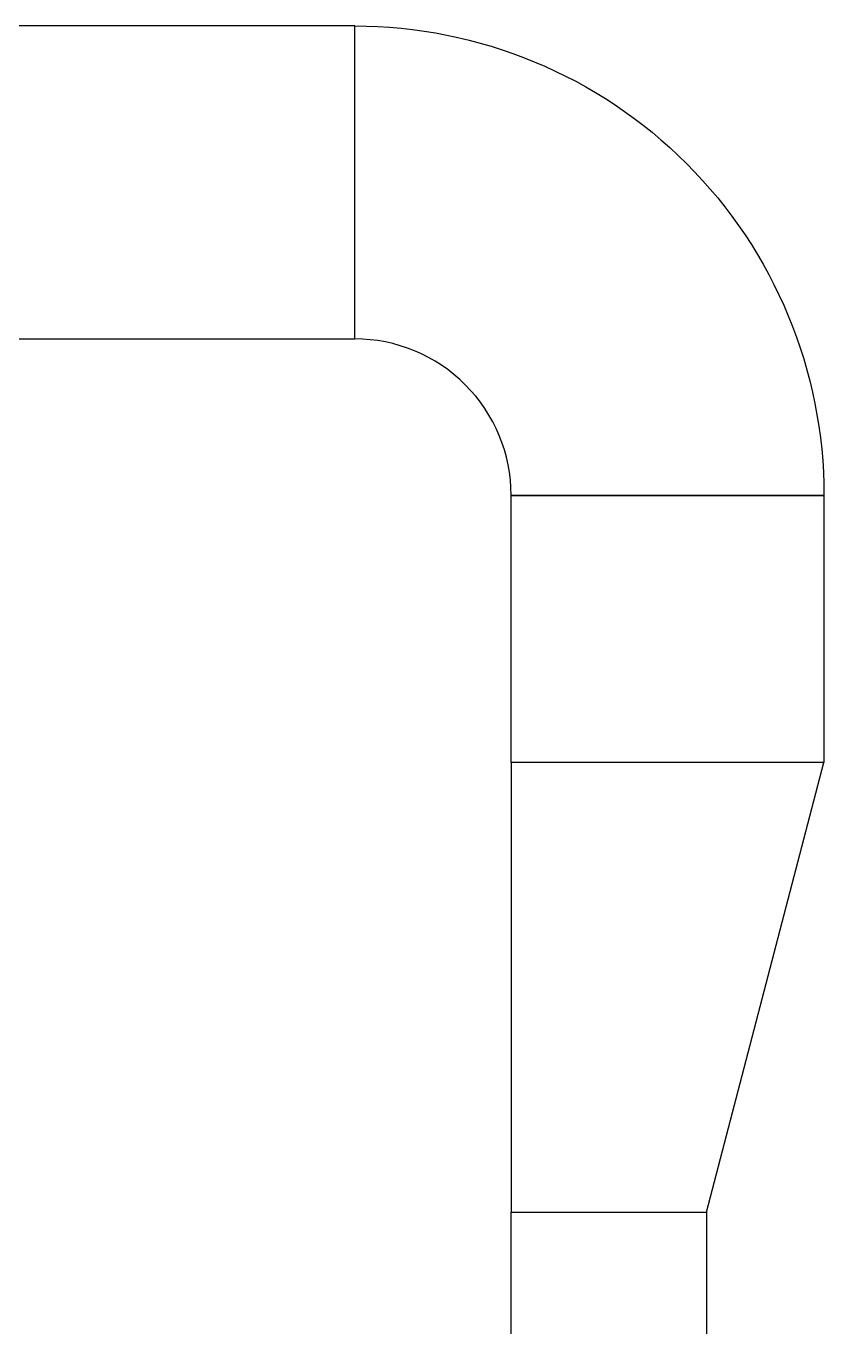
# Model space of a CAD drawing. Header units: inches. Extents: x -772 to 6765, y -813 to 4093.
# Drawn here: x 5659.4 to 5761.4, y 146.6 to 312.9 of the extents above; entities that cross this region are included whole.
import ezdxf

# ---------------------------------------------------------------- set-up
doc = ezdxf.new("R2010")
doc.units = ezdxf.units.IN
doc.header["$MEASUREMENT"] = 0
doc.layers.add('MTY-UFLEME-KANALI', color=20, linetype='Continuous')

# ---------------------------------------------------------------- blocks, each defined once
blk = doc.blocks.new('mekanik')
at = {"layer": 'MTY-UFLEME-KANALI'}
for points in [[(24425, 7152.94), (24425, 7112.94), (24971.44, 7112.94), (24971.44, 7152.94)], [(25031.44, 7058.82), (24991.44, 7058.82), (24991.44, 7092.94), (25031.44, 7092.94)], [(24991.44, 7001.32), (25016.44, 7001.32), (25031.44, 7058.82), (24991.44, 7058.82)], [(25016.44, 6874.06), (24991.44, 6874.06), (24991.44, 7001.32), (25016.44, 7001.32)]]:
    blk.add_lwpolyline(points, close=True, dxfattribs=at)
blk.add_lwpolyline([(24971.44, 7112.94), (24971.44, 7152.94), (24971.44, 7152.94, -0.414214), (25031.44, 7092.94), (25031.44, 7092.94), (24991.44, 7092.94, 0.414214), (24971.44, 7112.94)], format="xyb", close=True, dxfattribs=at)

msp = doc.modelspace()

# ---------------------------------------------------------------- block references
msp.add_blockref('mekanik', (-19270, -6840))

doc.saveas('drawing.dxf')
